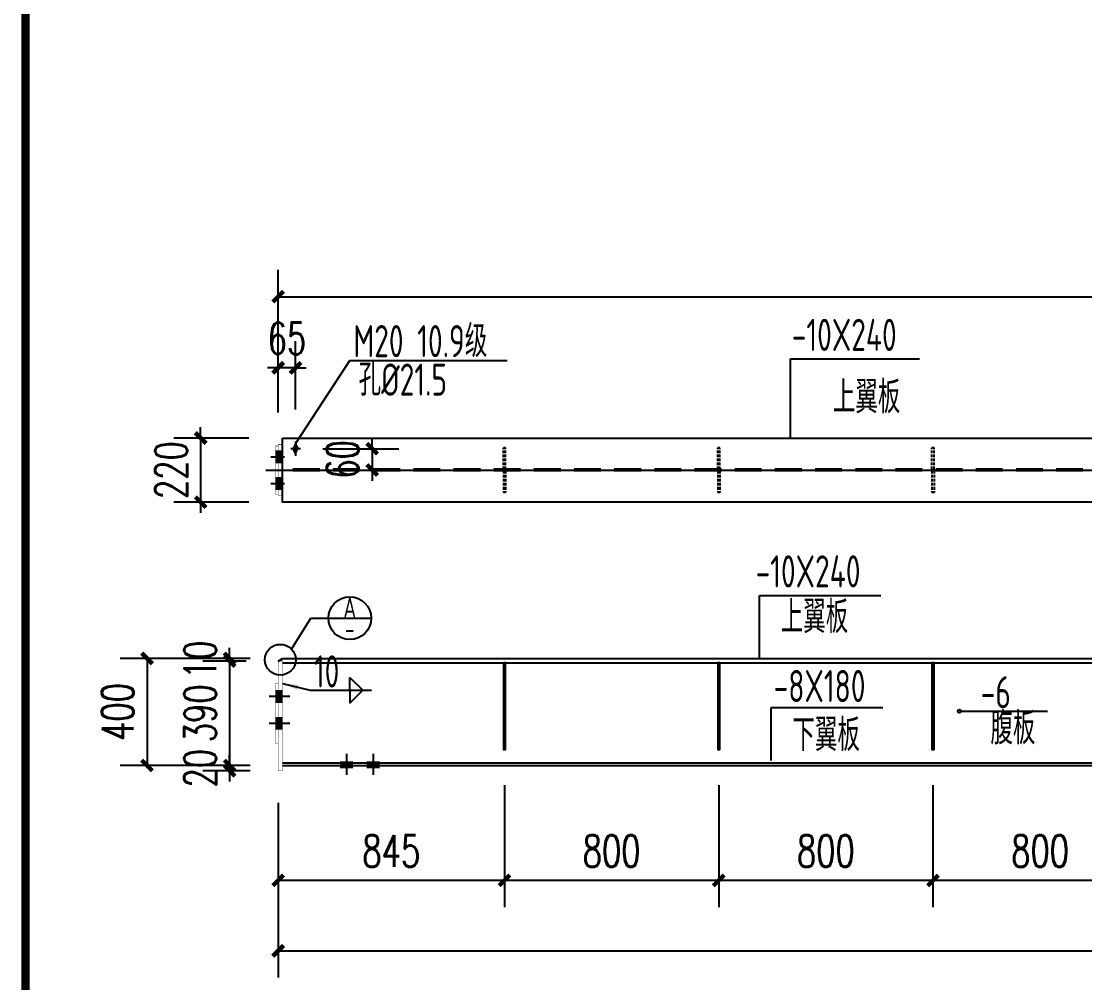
# Model space of a CAD drawing. Extents: x -89996 to 1006241, y -2176 to 440573.
# Drawn here: x 919359 to 939213, y 131617 to 149575 of the extents above; entities that cross this region are included whole.
import ezdxf
from ezdxf.enums import TextEntityAlignment as Align

# ---------------------------------------------------------------- set-up
doc = ezdxf.new("R2010")
doc.units = 0
doc.header["$LTSCALE"] = 1000
doc.header["$MEASUREMENT"] = 0
doc.linetypes.add('ACAD_ISO04W100', pattern=[30.5, 24, -3, 0.5, -3])
doc.linetypes.add('DASHED', pattern=[0.75, 0.5, -0.25])
for name, color, linetype in [('AXIS', 3, 'Continuous'), ('BOLT', 251, 'Continuous'), ('PUB_TITLE', 4, 'Continuous'), ('PZ', 202, 'Continuous'), ('TEXT', 7, 'Continuous'), ('THIN', 7, 'Continuous'), ('WELD', 7, 'Continuous'), ('吊车梁', 161, 'Continuous'), ('框线', 252, 'Continuous'), ('粗实线', 2, 'Continuous'), ('轴线', 8, 'ACAD_ISO04W100')]:
    doc.layers.add(name, color=color, linetype=linetype)
doc.styles.add('_TCH_DIM_T3', font='SIMPLEX', dxfattribs={"width": 0.705882, "bigfont": 'GBCBIG'})
doc.styles.get("Standard").update_dxf_attribs({"font": 'gbenor.shx', "bigfont": 'gbcbig.shx'})
doc.styles.add('TSSD_Label', font='tssdeng.shx', dxfattribs={"width": 0.7, "bigfont": 'hztxt.shx'})
doc.styles.add('TSSD_Num', font='Tssdeng.shx', dxfattribs={"width": 0.7, "bigfont": 'hztxt.shx'})
doc.dimstyles.new('TCH-200-5', dxfattribs={"dimtxt": 595, "dimasz": 200, "dimexe": 500, "dimexo": 600, "dimgap": 252.5, "dimtad": 1, "dimdec": 0, "dimlfac": 0.2, "dimzin": 0, "dimdsep": 46, "dimtxsty": '_TCH_DIM_T3', "dimblk": 'ARCHTICK', "dimcen": 0.09, "dimclrd": 124, "dimclre": 124, "dimclrt": 7, "dimazin": 2, "dimtfac": 1, "dimtdec": 0, "dimtix": 1, "dimtmove": 2, "dimatfit": 3, "dimfxl": 0, "dimtolj": 1, "dimtzin": 0, "dimarcsym": 0})
doc.dimstyles.new('TSSD_LEADER_STYLE_200.0', dxfattribs={"dimtxt": 0.18, "dimasz": 200, "dimexe": 0.18, "dimexo": 0.0625, "dimgap": 0.09, "dimtad": 0, "dimtih": 1, "dimtoh": 1, "dimdec": 4, "dimzin": 0, "dimdsep": 46, "dimtxsty": 'Standard', "dimcen": 0.09, "dimadec": 0, "dimazin": 0, "dimtfac": 1, "dimtdec": 4, "dimtofl": 0, "dimtmove": 0, "dimatfit": 3, "dimfxl": 0, "dimtolj": 1, "dimtzin": 0, "dimarcsym": 0})

# ---------------------------------------------------------------- blocks, each defined once
blk = doc.blocks.new('ts_idx')
at = {"layer": 'THIN', "color": 0, "linetype": 'ByBlock', "lineweight": -2}
blk.add_line((-0.5, 0), (0.5, 0), dxfattribs=at)
blk.add_circle((0, 0), 0.5, dxfattribs=at)
at = {"layer": 'THIN', "color": 0, "linetype": 'ByBlock', "lineweight": -2, "style": 'TSSD_Num', "width": 0.7}
for tag, p in [('1', (0, 0.25)), ('A', (0, -0.25))]:
    blk.add_attdef(tag, text='', height=0.5, dxfattribs=at).set_placement(p, align=Align.MIDDLE_CENTER)
blk = doc.blocks.new('_WELD004')
at = {"color": 0, "linetype": 'ByBlock'}
for p, q in [((0, 1), (1, 0)), ((0, 0), (0, 1))]:
    blk.add_line(p, q, dxfattribs=at)
blk = doc.blocks.new('_ArchTick')
at = {"color": 0, "linetype": 'ByBlock', "const_width": 0.4}
blk.add_lwpolyline([(-0.5, -0.5), (0.5, 0.5)], dxfattribs=at)
blk = doc.blocks.new('*D1393')
at = {"layer": 'AXIS', "color": 124, "lineweight": -2, "transparency": 16777216}
for p, q in [((925910, 141591), (925910, 141791)), ((924990, 141591), (926410, 141591)), ((925910, 141591), (925910, 141191)), ((924944, 141191), (926410, 141191)), ((925910, 141191), (925910, 140991))]:
    blk.add_line(p, q, dxfattribs=at)
at = {"layer": 'Defpoints', "color": 0, "transparency": 16777216}
for p in [(924390, 141591, 2366), (924344, 141191, 2174), (925910, 141191)]:
    blk.add_point(p, dxfattribs=at)
at = {"layer": 'AXIS', "color": 124, "lineweight": -2, "transparency": 16777216, "xscale": 200, "yscale": 200, "zscale": 200}
for p, rotation in [((925910, 141591), 270), ((925910, 141191), 90)]:
    blk.add_blockref('_ArchTick', p, dxfattribs=dict(at, rotation=rotation))
at = {"layer": 'AXIS', "color": 7, "transparency": 16777216, "insert": (925360, 141391), "char_height": 595, "attachment_point": 5, "rotation": 90, "style": '_TCH_DIM_T3'}
blk.add_mtext('\\A1;60', dxfattribs=at)
blk = doc.blocks.new('*D1394')
at = {"layer": 'AXIS', "color": 124, "lineweight": -2, "transparency": 16777216}
for p, q in [((924155, 142266), (924155, 143601)), ((924480, 142326), (924480, 143601)), ((924155, 143101), (923955, 143101)), ((924480, 143101), (924155, 143101)), ((924480, 143101), (924680, 143101))]:
    blk.add_line(p, q, dxfattribs=at)
at = {"layer": 'Defpoints', "color": 0, "transparency": 16777216}
for p in [(924155, 143101), (924155, 141666, 2366), (924480, 141726, 2366)]:
    blk.add_point(p, dxfattribs=at)
at = {"layer": 'AXIS', "color": 124, "lineweight": -2, "transparency": 16777216, "xscale": 200, "yscale": 200, "zscale": 200}
blk.add_blockref('_ArchTick', (924155, 143101), dxfattribs=at)
at = {"layer": 'AXIS', "color": 124, "lineweight": -2, "transparency": 16777216, "xscale": 200, "yscale": 200, "zscale": 200, "rotation": 180}
blk.add_blockref('_ArchTick', (924480, 143101), dxfattribs=at)
at = {"layer": 'AXIS', "color": 7, "transparency": 16777216, "insert": (924318, 143651), "char_height": 595, "attachment_point": 5, "style": '_TCH_DIM_T3'}
blk.add_mtext('\\A1;65', dxfattribs=at)
blk = doc.blocks.new('*D1373')
at = {"layer": 'AXIS', "color": 124, "lineweight": -2, "transparency": 16777216}
for p, q in [((922708, 141791), (922708, 141991)), ((923605, 141791), (922208, 141791)), ((922708, 141791), (922708, 140591)), ((923605, 140591), (922208, 140591)), ((922708, 140591), (922708, 140391))]:
    blk.add_line(p, q, dxfattribs=at)
at = {"layer": 'Defpoints', "color": 0, "transparency": 16777216}
for p in [(924205, 141791, 2123), (922708, 140591), (924205, 140591, 2123)]:
    blk.add_point(p, dxfattribs=at)
at = {"layer": 'AXIS', "color": 124, "lineweight": -2, "transparency": 16777216, "xscale": 200, "yscale": 200, "zscale": 200}
for p, rotation in [((922708, 141791), 270), ((922708, 140591), 90)]:
    blk.add_blockref('_ArchTick', p, dxfattribs=dict(at, rotation=rotation))
at = {"layer": 'AXIS', "color": 7, "transparency": 16777216, "insert": (922158, 141191), "char_height": 595, "attachment_point": 5, "rotation": 90, "style": '_TCH_DIM_T3'}
blk.add_mtext('\\A1;220', dxfattribs=at)
blk = doc.blocks.new('*D1395')
at = {"layer": 'AXIS', "color": 124, "lineweight": -2, "transparency": 16777216}
for p, q in [((923248, 137674), (923248, 137874)), ((923635, 137674), (922748, 137674)), ((923555, 137623), (922748, 137623)), ((923248, 137674), (923248, 137623)), ((923248, 137623), (923248, 137423))]:
    blk.add_line(p, q, dxfattribs=at)
at = {"layer": 'Defpoints', "color": 0, "transparency": 16777216}
for p in [(923248, 137623), (924155, 137623, 16984), (924235, 137674, 16984)]:
    blk.add_point(p, dxfattribs=at)
at = {"layer": 'AXIS', "color": 124, "lineweight": -2, "transparency": 16777216, "xscale": 200, "yscale": 200, "zscale": 200}
for p, rotation in [((923248, 137674), 270), ((923248, 137623), 90)]:
    blk.add_blockref('_ArchTick', p, dxfattribs=dict(at, rotation=rotation))
at = {"layer": 'AXIS', "color": 7, "transparency": 16777216, "insert": (922698, 137649), "char_height": 595, "attachment_point": 5, "rotation": 90, "style": '_TCH_DIM_T3'}
blk.add_mtext('\\A1;10', dxfattribs=at)
blk = doc.blocks.new('*D1396')
at = {"layer": 'AXIS', "color": 124, "lineweight": -2, "transparency": 16777216}
for p, q in [((923248, 135674), (923248, 135874)), ((923635, 135674), (922748, 135674)), ((923248, 135674), (923248, 135574)), ((923635, 135574), (922748, 135574)), ((923248, 135574), (923248, 135374))]:
    blk.add_line(p, q, dxfattribs=at)
at = {"layer": 'Defpoints', "color": 0, "transparency": 16777216}
for p in [(924235, 135674, 16984), (923248, 135574), (924235, 135574, 16984)]:
    blk.add_point(p, dxfattribs=at)
at = {"layer": 'AXIS', "color": 124, "lineweight": -2, "transparency": 16777216, "xscale": 200, "yscale": 200, "zscale": 200}
for p, rotation in [((923248, 135674), 270), ((923248, 135574), 90)]:
    blk.add_blockref('_ArchTick', p, dxfattribs=dict(at, rotation=rotation))
at = {"layer": 'AXIS', "color": 7, "transparency": 16777216, "insert": (922698, 135624), "char_height": 595, "attachment_point": 5, "rotation": 90, "style": '_TCH_DIM_T3'}
blk.add_mtext('\\A1;20', dxfattribs=at)
blk = doc.blocks.new('*D1374')
at = {"layer": 'AXIS', "color": 124, "lineweight": -2, "transparency": 16777216}
for p, q in [((924155, 134974), (924155, 131713)), ((959430, 134974), (959430, 131713)), ((924155, 132213), (959430, 132213))]:
    blk.add_line(p, q, dxfattribs=at)
at = {"layer": 'Defpoints', "color": 0, "transparency": 16777216}
for p in [(924155, 135574, 3397), (959430, 135574, 7213), (959430, 132213)]:
    blk.add_point(p, dxfattribs=at)
at = {"layer": 'AXIS', "color": 124, "lineweight": -2, "transparency": 16777216, "xscale": 200, "yscale": 200, "zscale": 200, "rotation": 180}
blk.add_blockref('_ArchTick', (924155, 132213), dxfattribs=at)
at = {"layer": 'AXIS', "color": 124, "lineweight": -2, "transparency": 16777216, "xscale": 200, "yscale": 200, "zscale": 200}
blk.add_blockref('_ArchTick', (959430, 132213), dxfattribs=at)
at = {"layer": 'AXIS', "color": 7, "transparency": 16777216, "insert": (941793, 132763), "char_height": 595, "width": 1480, "attachment_point": 5, "style": '_TCH_DIM_T3'}
blk.add_mtext('\\A1;7055', dxfattribs=at)
blk = doc.blocks.new('*D1375')
at = {"layer": 'AXIS', "color": 124, "lineweight": -2, "transparency": 16777216}
for p, q in [((928380, 135309), (928380, 133028)), ((932380, 135309), (932380, 133028)), ((932380, 133528), (928380, 133528))]:
    blk.add_line(p, q, dxfattribs=at)
at = {"layer": 'Defpoints', "color": 0, "transparency": 16777216}
for p in [(928380, 135909), (932380, 135909), (928380, 133528)]:
    blk.add_point(p, dxfattribs=at)
at = {"layer": 'AXIS', "color": 124, "lineweight": -2, "transparency": 16777216, "xscale": 200, "yscale": 200, "zscale": 200, "rotation": 180}
blk.add_blockref('_ArchTick', (928380, 133528), dxfattribs=at)
at = {"layer": 'AXIS', "color": 124, "lineweight": -2, "transparency": 16777216, "xscale": 200, "yscale": 200, "zscale": 200}
blk.add_blockref('_ArchTick', (932380, 133528), dxfattribs=at)
at = {"layer": 'AXIS', "color": 7, "transparency": 16777216, "insert": (930380, 134078), "char_height": 595, "attachment_point": 5, "style": '_TCH_DIM_T3'}
blk.add_mtext('\\A1;800', dxfattribs=at)
blk = doc.blocks.new('*D1376')
at = {"layer": 'AXIS', "color": 124, "lineweight": -2, "transparency": 16777216}
for p, q in [((928380, 135309), (928380, 133028)), ((924155, 134974), (924155, 133028)), ((928380, 133528), (924155, 133528))]:
    blk.add_line(p, q, dxfattribs=at)
at = {"layer": 'Defpoints', "color": 0, "transparency": 16777216}
for p in [(928380, 135909), (924155, 135574, 3397), (924155, 133528)]:
    blk.add_point(p, dxfattribs=at)
at = {"layer": 'AXIS', "color": 124, "lineweight": -2, "transparency": 16777216, "xscale": 200, "yscale": 200, "zscale": 200, "rotation": 180}
blk.add_blockref('_ArchTick', (924155, 133528), dxfattribs=at)
at = {"layer": 'AXIS', "color": 124, "lineweight": -2, "transparency": 16777216, "xscale": 200, "yscale": 200, "zscale": 200}
blk.add_blockref('_ArchTick', (928380, 133528), dxfattribs=at)
at = {"layer": 'AXIS', "color": 7, "transparency": 16777216, "insert": (926268, 134078), "char_height": 595, "attachment_point": 5, "style": '_TCH_DIM_T3'}
blk.add_mtext('\\A1;845', dxfattribs=at)
blk = doc.blocks.new('*D1397')
at = {"layer": 'AXIS', "color": 124, "lineweight": -2, "transparency": 16777216}
for p, q in [((923635, 137674), (921208, 137674)), ((921708, 137674), (921708, 135674)), ((923635, 135674), (921208, 135674))]:
    blk.add_line(p, q, dxfattribs=at)
at = {"layer": 'Defpoints', "color": 0, "transparency": 16777216}
for p in [(924235, 137674, 3397), (921708, 135674), (924235, 135674, 3397)]:
    blk.add_point(p, dxfattribs=at)
at = {"layer": 'AXIS', "color": 124, "lineweight": -2, "transparency": 16777216, "xscale": 200, "yscale": 200, "zscale": 200}
for p, rotation in [((921708, 137674), 90), ((921708, 135674), 270)]:
    blk.add_blockref('_ArchTick', p, dxfattribs=dict(at, rotation=rotation))
at = {"layer": 'AXIS', "color": 7, "transparency": 16777216, "insert": (921158, 136674), "char_height": 595, "attachment_point": 5, "rotation": 90, "style": '_TCH_DIM_T3'}
blk.add_mtext('\\A1;400', dxfattribs=at)
blk = doc.blocks.new('*D1398')
at = {"layer": 'AXIS', "color": 124, "lineweight": -2, "transparency": 16777216}
for p, q in [((923555, 137623), (922748, 137623)), ((923248, 137623), (923248, 135674)), ((923635, 135674), (922748, 135674))]:
    blk.add_line(p, q, dxfattribs=at)
at = {"layer": 'Defpoints', "color": 0, "transparency": 16777216}
for p in [(924155, 137623, 3397), (923248, 135674), (924235, 135674, 3397)]:
    blk.add_point(p, dxfattribs=at)
at = {"layer": 'AXIS', "color": 124, "lineweight": -2, "transparency": 16777216, "xscale": 200, "yscale": 200, "zscale": 200}
for p, rotation in [((923248, 137623), 90), ((923248, 135674), 270)]:
    blk.add_blockref('_ArchTick', p, dxfattribs=dict(at, rotation=rotation))
at = {"layer": 'AXIS', "color": 7, "transparency": 16777216, "insert": (922698, 136649), "char_height": 595, "attachment_point": 5, "rotation": 90, "style": '_TCH_DIM_T3'}
blk.add_mtext('\\A1;390', dxfattribs=at)
blk = doc.blocks.new('*D1377')
at = {"layer": 'AXIS', "color": 124, "lineweight": -2, "transparency": 16777216}
for p, q in [((924155, 142266), (924155, 144930)), ((959430, 142266), (959430, 144930)), ((924155, 144430), (959430, 144430))]:
    blk.add_line(p, q, dxfattribs=at)
at = {"layer": 'Defpoints', "color": 0, "transparency": 16777216}
for p in [(959430, 144430), (924155, 141666, 3397), (959430, 141666, 7213)]:
    blk.add_point(p, dxfattribs=at)
at = {"layer": 'AXIS', "color": 124, "lineweight": -2, "transparency": 16777216, "xscale": 200, "yscale": 200, "zscale": 200, "rotation": 180}
blk.add_blockref('_ArchTick', (924155, 144430), dxfattribs=at)
at = {"layer": 'AXIS', "color": 124, "lineweight": -2, "transparency": 16777216, "xscale": 200, "yscale": 200, "zscale": 200}
blk.add_blockref('_ArchTick', (959430, 144430), dxfattribs=at)
at = {"layer": 'AXIS', "color": 7, "transparency": 16777216, "insert": (941793, 144980), "char_height": 595, "attachment_point": 5, "style": '_TCH_DIM_T3'}
blk.add_mtext('\\A1;7055', dxfattribs=at)
blk = doc.blocks.new('*D1378')
at = {"layer": 'AXIS', "color": 124, "lineweight": -2, "transparency": 16777216}
for p, q in [((936380, 135309), (936380, 133028)), ((940380, 135309), (940380, 133028)), ((940380, 133528), (936380, 133528))]:
    blk.add_line(p, q, dxfattribs=at)
at = {"layer": 'Defpoints', "color": 0, "transparency": 16777216}
for p in [(936380, 135909), (940380, 135909), (936380, 133528)]:
    blk.add_point(p, dxfattribs=at)
at = {"layer": 'AXIS', "color": 124, "lineweight": -2, "transparency": 16777216, "xscale": 200, "yscale": 200, "zscale": 200, "rotation": 180}
blk.add_blockref('_ArchTick', (936380, 133528), dxfattribs=at)
at = {"layer": 'AXIS', "color": 124, "lineweight": -2, "transparency": 16777216, "xscale": 200, "yscale": 200, "zscale": 200}
blk.add_blockref('_ArchTick', (940380, 133528), dxfattribs=at)
at = {"layer": 'AXIS', "color": 7, "transparency": 16777216, "insert": (938380, 134078), "char_height": 595, "attachment_point": 5, "style": '_TCH_DIM_T3'}
blk.add_mtext('\\A1;800', dxfattribs=at)
blk = doc.blocks.new('*D1370')
at = {"layer": 'AXIS', "color": 124, "lineweight": -2, "transparency": 16777216}
for p, q in [((932380, 135309), (932380, 133028)), ((936380, 135309), (936380, 133028)), ((936380, 133528), (932380, 133528))]:
    blk.add_line(p, q, dxfattribs=at)
at = {"layer": 'Defpoints', "color": 0, "transparency": 16777216}
for p in [(932380, 135909), (936380, 135909), (932380, 133528)]:
    blk.add_point(p, dxfattribs=at)
at = {"layer": 'AXIS', "color": 124, "lineweight": -2, "transparency": 16777216, "xscale": 200, "yscale": 200, "zscale": 200, "rotation": 180}
blk.add_blockref('_ArchTick', (932380, 133528), dxfattribs=at)
at = {"layer": 'AXIS', "color": 124, "lineweight": -2, "transparency": 16777216, "xscale": 200, "yscale": 200, "zscale": 200}
blk.add_blockref('_ArchTick', (936380, 133528), dxfattribs=at)
at = {"layer": 'AXIS', "color": 7, "transparency": 16777216, "insert": (934380, 134078), "char_height": 595, "attachment_point": 5, "style": '_TCH_DIM_T3'}
blk.add_mtext('\\A1;800', dxfattribs=at)

msp = doc.modelspace()

# ---------------------------------------------------------------- hatches: boundary and pattern name
at = {"layer": 'BOLT'}
msp.add_hatch(color=256, dxfattribs=at).paths.add_polyline_path([(924480.3, 141680.93), (924525.3, 141590.93), (924480.3, 141500.93), (924435.3, 141590.93)])
at = {"layer": '粗实线'}
h = msp.add_hatch(color=256, dxfattribs=at)
h.set_gradient(color1=(139, 134, 116), one_color=1, tint=1, name='SPHERICAL')
h.paths.add_polyline_path([(924235.3, 137674.34), (924155.3, 137624.34), (924235.3, 137624.34)])

# ---------------------------------------------------------------- linework, layer by layer
at = {"layer": 'AXIS'}
for p, q in [((925488.09, 143232.94, 1860.85), (924480.3, 141690.93, 1860.85)), ((928429.65, 143232.94, 1860.85), (925488.09, 143232.94, 1860.85)), ((933720.79, 141790.93, 1860.85), (933720.79, 143271.73, 1860.85)), ((933720.79, 143271.73, 1860.85), (936130.3, 143271.73, -1535.94)), ((933139.15, 138846.81, -2552.92), (935406.47, 138846.81, -2552.92)), ((933139.15, 137674.34, -2552.92), (933139.15, 138846.81, -2552.92)), ((924406.87, 137844.3, 1860.85), (924767.54, 138425.13, 1860.85)), ((924767.54, 138425.13, 1860.85), (925092.11, 138425.13, 1860.85)), ((933356.64, 135767.35, -7939.03), (933356.64, 136755.49, -7939.03)), ((933356.64, 136755.49, -7939.03), (935446.51, 136755.49, -7939.03)), ((936871.84, 136687.46, -1505.9), (938516.18, 136687.46, -1505.9))]:
    msp.add_line(p, q, dxfattribs=at)
at = {"layer": 'AXIS', "color": 11, "true_color": 0xf27172, "const_width": 10}
for points, elevation in [([(924105.3, 141640.93), (924105.3, 140740.93), (924155.3, 140740.93), (924155.3, 141640.93), (924105.3, 141640.93)], 1860.85), ([(924155.3, 141665.93), (924155.3, 140715.93), (924235.3, 140715.93), (924235.3, 141665.93), (924155.3, 141665.93)], 1860.85), ([(924155.3, 137623.34), (924155.3, 135574.34), (924235.3, 135574.34), (924235.3, 137623.34), (924155.3, 137623.34)], 1860.85), ([(924105.3, 137211.34), (924105.3, 136086.34), (924155.3, 136086.34), (924155.3, 137211.34), (924105.3, 137211.34)], -1535.94)]:
    msp.add_lwpolyline(points, dxfattribs=dict(at, elevation=elevation))
at = {"layer": 'AXIS'}
for centre, radius in [((924195.3, 137649.34, 1860.85), 287.7), ((936871.84, 136687.46, -1505.9), 30.51)]:
    msp.add_circle(centre, radius, dxfattribs=at)
at = {"layer": 'BOLT'}
for p, q in [((924570.3, 141590.93, 1860.85), (924390.3, 141590.93, 1860.85)), ((924480.3, 141680.93, 1860.85), (924435.3, 141590.93, 1860.85)), ((924480.3, 141500.93, 1860.85), (924435.3, 141590.93, 1860.85)), ((924480.3, 141725.93, 1860.85), (924480.3, 141455.93, 1860.85)), ((924480.3, 141680.93, 1860.85), (924525.3, 141590.93, 1860.85)), ((924480.3, 141500.93, 1860.85), (924525.3, 141590.93, 1860.85)), ((924020.21, 141440.93, 1860.85), (924271.97, 141440.93, 1860.85)), ((924020.21, 140940.93, 1860.85), (924271.97, 140940.93, 1860.85)), ((924105.3, 140940.93, 1860.85), (924205.3, 140940.93, 1860.85))]:
    msp.add_line(p, q, dxfattribs=at)
at = {"layer": 'BOLT', "const_width": 240}
for points, elevation in [([(924105.3, 141440.93), (924205.3, 141440.93)], 1860.85), ([(924235.3, 141440.93), (924105.3, 141440.93)], 1860.85), ([(924105.3, 140940.93), (924205.3, 140940.93)], 1860.85), ([(924235.3, 140940.93), (924105.3, 140940.93)], 1860.85), ([(924235.3, 136961.34), (924105.3, 136961.34)], -1535.94), ([(924235.3, 136461.34), (924105.3, 136461.34)], -1535.94), ([(925430.3, 135749.35), (925430.3, 135619.35)], 1860.85), ([(925930.3, 135749.35), (925930.3, 135619.35)], 1860.85)]:
    msp.add_lwpolyline(points, dxfattribs=dict(at, elevation=elevation))
at = {"layer": 'PUB_TITLE', "const_width": 159.09}
msp.add_lwpolyline([(919438.79, 110300.78), (919438.79, 171179.57), (1004826.67, 171179.57), (1004826.67, 110300.78)], close=True, dxfattribs=at)
at = {"layer": 'PZ', "linetype": 'DASHED', "ltscale": 0.1}
for p, q in [((928360.3, 141205.93, -1535.94), (928360.3, 141605.93, -1535.94)), ((928400.3, 141605.93, -1535.94), (928360.3, 141605.93, -1535.94)), ((928400.3, 141205.93, -1535.94), (928400.3, 141605.93, -1535.94)), ((932360.3, 141205.93, -1535.94), (932360.3, 141605.93, -1535.94)), ((932400.3, 141605.93, -1535.94), (932360.3, 141605.93, -1535.94)), ((932400.3, 141205.93, -1535.94), (932400.3, 141605.93, -1535.94)), ((936360.3, 141205.93, -1535.94), (936360.3, 141605.93, -1535.94)), ((936400.3, 141605.93, -1535.94), (936360.3, 141605.93, -1535.94)), ((936400.3, 141205.93, -1535.94), (936400.3, 141605.93, -1535.94)), ((928360.3, 141175.93, -1535.94), (928360.3, 140775.93, -1535.94)), ((928400.3, 141175.93, -1535.94), (928400.3, 140775.93, -1535.94)), ((932360.3, 141175.93, -1535.94), (932360.3, 140775.93, -1535.94)), ((932400.3, 141175.93, -1535.94), (932400.3, 140775.93, -1535.94)), ((936360.3, 141175.93, -1535.94), (936360.3, 140775.93, -1535.94)), ((936400.3, 141175.93, -1535.94), (936400.3, 140775.93, -1535.94)), ((928400.3, 140775.93, -1535.94), (928360.3, 140775.93, -1535.94)), ((932400.3, 140775.93, -1535.94), (932360.3, 140775.93, -1535.94)), ((936400.3, 140775.93, -1535.94), (936360.3, 140775.93, -1535.94))]:
    msp.add_line(p, q, dxfattribs=at)
at = {"layer": 'PZ', "elevation": -1535.94}
for points in [[(928400.3, 137594.34), (928360.3, 137594.34), (928360.3, 135974.34), (928400.3, 135974.34)], [(932400.3, 137594.34), (932360.3, 137594.34), (932360.3, 135974.34), (932400.3, 135974.34)], [(936400.3, 137594.34), (936360.3, 137594.34), (936360.3, 135974.34), (936400.3, 135974.34)]]:
    msp.add_lwpolyline(points, close=True, dxfattribs=at)
at = {"layer": 'WELD'}
msp.add_line((924754.11, 137080.33, 2452.44), (925895.13, 137080.33, 2452.44), dxfattribs=at)
at = {"layer": '吊车梁', "linetype": 'DASHED'}
for p, q in [((959430.3, 141205.93, -7492.43), (924235.3, 141205.93, 1860.85)), ((959430.3, 141175.93, -7492.43), (924235.3, 141175.93, 1860.85))]:
    msp.add_line(p, q, dxfattribs=at)
at = {"layer": '吊车梁'}
for p, q in [((924235.3, 137674.34, 1860.85), (959430.3, 137674.34, -7492.5)), ((924235.3, 137594.34, 1860.85), (959430.3, 137594.34, -7492.5)), ((924235.3, 135724.34, 1860.85), (959430.3, 135724.34, -7492.5)), ((924235.3, 135674.34, 1860.85), (959430.3, 135674.34, -7492.5))]:
    msp.add_line(p, q, dxfattribs=at)
at = {"layer": '吊车梁', "elevation": 1860.85}
msp.add_lwpolyline([(924235.3, 141790.93), (959430.3, 141790.93), (959430.3, 140590.93), (924235.3, 140590.93)], close=True, dxfattribs=at)
at = {"layer": '框线'}
for p, q in [((924375.93, 136961.34, -1535.94), (923985.86, 136961.34, -1535.94)), ((924375.93, 136461.34, -1535.94), (923985.86, 136461.34, -1535.94)), ((925430.3, 135889.98, 1860.85), (925430.3, 135499.91, 1860.85)), ((925930.3, 135889.98, 1860.85), (925930.3, 135499.91, 1860.85))]:
    msp.add_line(p, q, dxfattribs=at)
at = {"layer": '粗实线'}
msp.add_line((924155.3, 137624.34, 1860.85), (924235.3, 137674.34, 1860.85), dxfattribs=at)
at = {"layer": '轴线'}
msp.add_line((923923.08, 141190.93, 1860.85), (959658.56, 141190.93, -7490.67), dxfattribs=at)

# ---------------------------------------------------------------- block references
at = {"layer": 'AXIS'}
ref = msp.add_blockref('ts_idx', (925492.11, 138425.13, 1860.85), dxfattribs=dict(at, xscale=800, yscale=800, zscale=800))
ref.add_attrib('A', 'A', dxfattribs={"layer": 'THIN', "height": 400, "style": 'TSSD_Num', "width": 0.7}).set_placement((925492.11, 138625.13, 1860.85), align=Align.MIDDLE_CENTER)
ref.add_attrib('结施-04', '-', dxfattribs={"layer": 'THIN', "height": 400, "style": 'TSSD_Num', "width": 0.7}).set_placement((925492.11, 138225.13, 1860.85), align=Align.MIDDLE_CENTER)
at = {"layer": 'WELD', "xscale": 240, "yscale": 240, "zscale": 240}
msp.add_blockref('_WELD004', (925495.13, 137080.33, 2452.44), dxfattribs=at)
at = {"layer": 'WELD', "xscale": -240, "yscale": 240, "zscale": 240, "rotation": 180}
msp.add_blockref('_WELD004', (925495.13, 137080.33, 2452.44), dxfattribs=at)

# ---------------------------------------------------------------- texts
at = {"layer": 'TEXT', "style": 'TSSD_Label', "width": 0.7}
for s, p in [('M20 10.9级', (925557.43, 143300.38, 1688.69)), ('-10X240', (933744.11, 143417.34, 1585.39)), ('孔%%C21.5', (925657.34, 142581.3, 1688.69)), ('上翼板', (934510.33, 142253.57, 1585.39)), ('-10X240', (933068.39, 138999.8, -2828.38)), ('上翼板', (933537.76, 138148.67, -2828.38)), ('10', (924822.36, 137130.33, 2452.44)), ('-8X180', (933405.81, 136857.71, -8214.49)), ('-6', (937270.97, 136742.51, -1781.36)), ('下翼板', (933755.25, 135945.15, -8214.49)), ('腹板', (937452.05, 136069.77, -1781.36))]:
    msp.add_text(s, height=600, dxfattribs=at).set_placement(p)

# ---------------------------------------------------------------- dimensions: what is measured, and where the dimension line sits
at = {"layer": 'AXIS'}
for base, p1, p2, picture, middle in [((959430.3, 144430.21, -1535.94), (924155.3, 141665.93, 1860.85), (959430.3, 141665.93, 5677.07), '*D1377', (941792.8, 144980.21, -1535.94)), ((924155.3, 143101.4, -505.51), (924480.3, 141725.93, 1860.85), (924155.3, 141665.93, 1860.85), '*D1394', (924317.8, 143651.4, -505.51)), ((959430.3, 132212.91, -1535.94), (924155.3, 135574.34, 1860.85), (959430.3, 135574.34, 5677.07), '*D1374', (941792.8, 132762.91, -1535.94))]:
    dim = msp.add_linear_dim(base=base, p1=p1, p2=p2, dimstyle='TCH-200-5', dxfattribs=at)
    dim.commit()
    dim.dimension.update_dxf_attribs({"geometry": picture, "text_midpoint": middle})
for base, p1, p2, text, picture, middle in [((922708.16, 140590.93, -262.14), (924205.3, 141790.93, 1860.85), (924205.3, 140590.93, 1860.85), '220', '*D1373', (922158.16, 141190.93, -262.14)), ((925909.93, 141190.93, -505.51), (924390.3, 141590.93, 1860.85), (924344.49, 141190.93, 1668.72), '60', '*D1393', (925359.93, 141390.93, -505.51))]:
    dim = msp.add_linear_dim(base=base, p1=p1, p2=p2, angle=90, text=text, dimstyle='TCH-200-5', dxfattribs=at)
    dim.commit()
    dim.dimension.update_dxf_attribs({"geometry": picture, "text_midpoint": middle})
for base, p1, p2, angle, picture, middle in [((923247.67, 137623.34, -15123.11), (924235.3, 137674.34, 1860.85), (924155.3, 137623.34, 1860.85), 90, '*D1395', (922697.67, 137648.84, -15123.11)), ((921707.7, 135674.34, -1535.94), (924235.3, 137674.34, 1860.85), (924235.3, 135674.34, 1860.85), 90, '*D1397', (921157.7, 136674.34, -1535.94)), ((923247.67, 135674.34, -1535.94), (924155.3, 137623.34, 1860.85), (924235.3, 135674.34, 1860.85), 90, '*D1398', (922697.67, 136648.84, -1535.94)), ((923247.67, 135574.34, -15123.11), (924235.3, 135674.34, 1860.85), (924235.3, 135574.34, 1860.85), 90, '*D1396', (922697.67, 135624.34, -15123.11)), ((924155.3, 133528.18, -1535.94), (928380.3, 135909.34, -1535.94), (924155.3, 135574.34, 1860.85), 180, '*D1376', (926267.8, 134078.18, -1535.94)), ((928380.3, 133528.18, -1535.94), (932380.3, 135909.34, -1535.94), (928380.3, 135909.34, -1535.94), 180, '*D1375', (930380.3, 134078.18, -1535.94)), ((932380.3, 133528.18, -1535.94), (936380.3, 135909.34, -1535.94), (932380.3, 135909.34, -1535.94), 180, '*D1370', (934380.3, 134078.18, -1535.94)), ((936380.3, 133528.18, -1535.94), (940380.3, 135909.34, -1535.94), (936380.3, 135909.34, -1535.94), 180, '*D1378', (938380.3, 134078.18, -1535.94))]:
    dim = msp.add_linear_dim(base=base, p1=p1, p2=p2, angle=angle, dimstyle='TCH-200-5', dxfattribs=at)
    dim.commit()
    dim.dimension.update_dxf_attribs({"geometry": picture, "text_midpoint": middle})

# ---------------------------------------------------------------- leaders
at = {"layer": 'WELD'}
msp.add_leader([(924235.3, 137203.01, 1860.85), (924754.11, 137080.33, 1860.85)], dimstyle='TSSD_LEADER_STYLE_200.0', override={"dimasz": 300}, dxfattribs=at)

doc.saveas('drawing.dxf')
